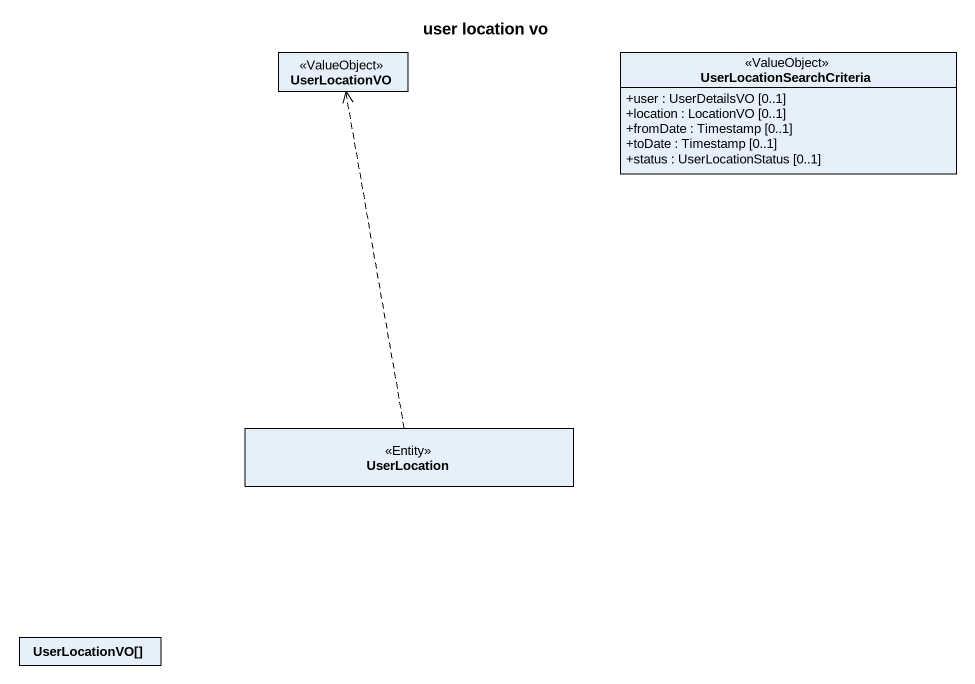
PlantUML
@startuml
title user location vo
hide circle
hide empty members
skinparam classAttributeIconSize 0
class UserLocationVO <<ValueObject>>
class UserLocationSearchCriteria <<ValueObject>> {
  +user : UserDetailsVO [0..1]
  +location : LocationVO [0..1]
  +fromDate : Timestamp [0..1]
  +toDate : Timestamp [0..1]
  +status : UserLocationStatus [0..1]
}
class UserLocation <<Entity>>
class "UserLocationVO[]" as UserLocationVO_2
UserLocation .up.> UserLocationVO
@enduml
